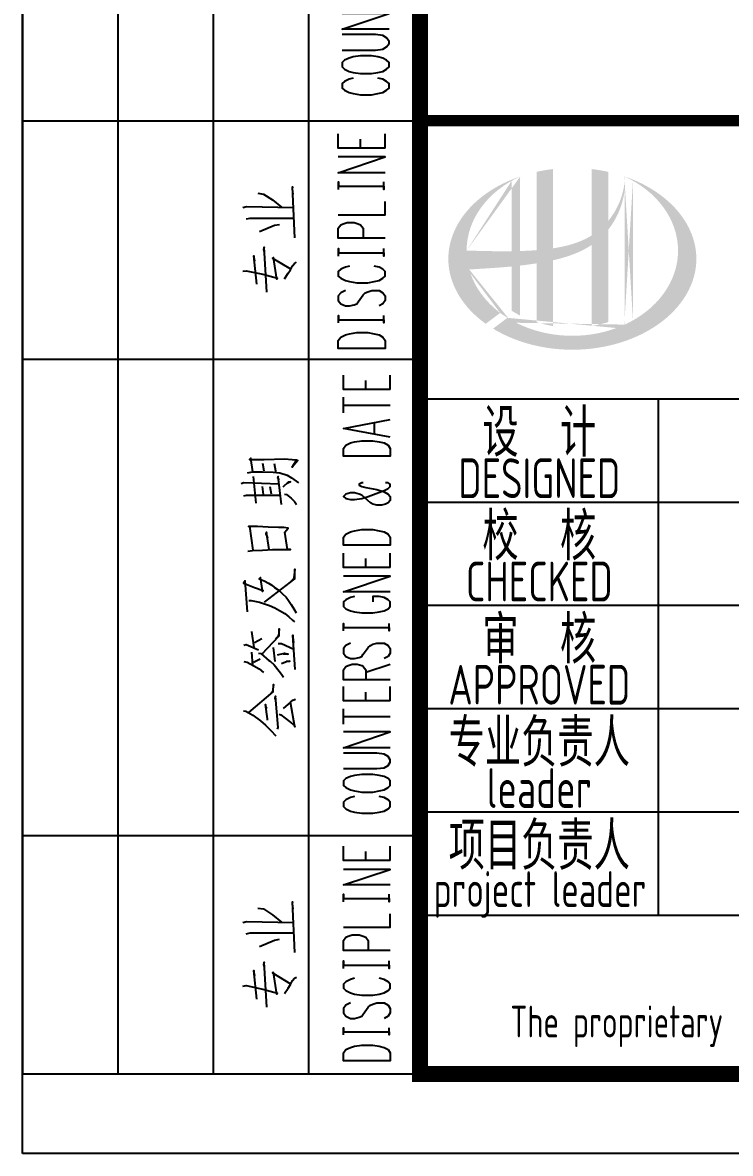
# Model space of a CAD drawing. Extents: x 5394041 to 5729212, y -433068 to -301615.
# Drawn here: x 5405725 to 5410177, y -342545 to -335428 of the extents above; entities that cross this region are included whole.
import ezdxf
from ezdxf.enums import TextEntityAlignment as Align

# ---------------------------------------------------------------- set-up
doc = ezdxf.new("R2010")
doc.units = 0
doc.header["$LTSCALE"] = 1000
doc.header["$MEASUREMENT"] = 0
doc.layers.get('0').update_dxf_attribs({"linetype": 'CONTINUOUS'})
doc.layers.add('图框', color=107, linetype='CONTINUOUS')
doc.styles.add('AHD', font='sceie.shx', dxfattribs={"width": 0.7, "bigfont": 'sceic.shx'})

# ---------------------------------------------------------------- blocks, each defined once
blk = doc.blocks.new('A$C04D97144')
for p, q in [((6, 0), (6, 180)), ((12, 0), (12, 180)), ((18, 0), (18, 180)), ((0, 60), (25, 60)), ((0, 45), (25, 45)), ((0, 15), (25, 15))]:
    blk.add_line(p, q)
blk.add_lwpolyline([(0, 180), (0, 0), (25, 0), (25, 180)], close=True)
for points in [[(23.047, 65.763), (20.093, 65.763), (23.047, 66.752), (20.093, 66.752)], [(20.093, 64.443), (22.199, 64.443), (22.654, 64.506), (22.89, 64.647), (23.047, 64.852), (23.047, 64.993), (22.89, 65.213), (22.654, 65.354), (22.199, 65.417), (20.093, 65.417)], [(20.093, 63.391), (20.251, 63.249), (20.549, 63.108), (20.8, 63.045), (21.256, 62.966), (21.947, 62.966), (22.34, 63.045), (22.654, 63.108), (22.89, 63.249), (23.047, 63.391), (23.047, 63.673), (22.89, 63.815), (22.654, 63.94), (22.34, 64.019), (21.947, 64.082), (21.256, 64.082), (20.8, 64.019), (20.549, 63.94), (20.251, 63.815), (20.093, 63.673), (20.093, 63.391), (20.093, 63.391)], [(20.8, 62.684), (20.549, 62.621), (20.251, 62.479), (20.093, 62.338), (20.093, 62.055), (20.251, 61.914), (20.549, 61.773), (20.8, 61.71), (21.256, 61.631), (21.947, 61.631), (22.34, 61.71), (22.654, 61.773), (22.89, 61.914), (23.047, 62.055), (23.047, 62.338), (22.89, 62.479), (22.654, 62.621), (22.34, 62.684)], [(22.811, 58.269), (19.858, 58.269), (19.858, 59.181)], [(22.811, 58.269), (22.811, 59.181)], [(21.256, 58.269), (21.256, 58.835)], [(22.811, 56.73), (19.858, 56.73), (22.811, 57.72), (19.858, 57.72)], [(17.124, 52.63), (16.983, 55.834), (16.952, 55.693), (16.999, 55.379)], [(19.874, 55.677), (19.874, 56.149), (19.874, 55.882), (22.717, 55.882), (22.717, 55.677), (22.717, 56.149)], [(14.799, 55.442), (15.161, 55.379), (15.711, 55.017), (16.276, 54.562)], [(19.858, 54.075), (22.811, 54.075), (22.811, 54.908)], [(13.857, 54.53), (14.092, 54.593), (17.03, 54.53)], [(14.061, 53.824), (14.312, 53.871), (17.062, 53.871)], [(14.909, 53.022), (15.852, 53.431), (16.15, 53.478)], [(22.811, 52.598), (19.858, 52.598), (19.858, 53.227), (20.015, 53.447), (20.156, 53.509), (20.408, 53.588), (20.863, 53.588), (21.115, 53.509), (21.256, 53.447), (21.413, 53.227), (21.413, 52.598)], [(15.365, 49.205), (15.192, 52.033), (15.161, 51.891), (15.192, 51.718)], [(13.841, 50.54), (14.061, 50.556), (15.114, 50.336), (16.04, 50.085), (15.993, 50.022), (15.789, 51.389), (15.711, 51.357), (16.842, 50.682)], [(14.737, 49.708), (14.548, 51.499), (14.548, 51.389), (14.595, 51.184)], [(19.874, 51.483), (19.874, 51.954), (19.874, 51.687), (22.717, 51.687), (22.717, 51.483), (22.717, 51.954)], [(16.465, 50.053), (16.7, 50.399), (16.842, 50.619), (16.983, 50.87), (17.093, 51.012), (17.234, 51.106)], [(20.565, 50.854), (20.313, 50.776), (20.015, 50.65), (19.858, 50.509), (19.858, 50.226), (20.015, 50.085), (20.313, 49.943), (20.565, 49.88), (21.02, 49.802), (21.712, 49.802), (22.104, 49.88), (22.418, 49.943), (22.654, 50.085), (22.811, 50.226), (22.811, 50.509), (22.654, 50.65), (22.418, 50.776), (22.104, 50.854)], [(20.313, 49.315), (20.015, 49.174), (19.858, 48.969), (19.858, 48.687), (20.015, 48.467), (20.313, 48.341), (20.565, 48.341), (20.863, 48.404), (21.02, 48.467), (21.115, 48.608), (21.413, 49.032), (21.554, 49.174), (21.712, 49.236), (21.963, 49.315), (22.418, 49.315), (22.654, 49.174), (22.811, 48.969), (22.811, 48.687), (22.654, 48.467), (22.418, 48.341)], [(19.874, 47.288), (19.874, 47.744), (19.874, 47.477), (22.717, 47.477), (22.717, 47.288), (22.717, 47.744)], [(22.811, 45.67), (19.858, 45.67), (19.858, 46.157), (20.015, 46.377), (20.313, 46.519), (20.565, 46.581), (21.02, 46.66), (21.712, 46.66), (22.104, 46.581), (22.418, 46.519), (22.654, 46.377), (22.811, 46.157), (22.811, 45.67), (22.811, 45.67)], [(23.125, 43.078), (20.188, 43.078), (20.188, 43.989)], [(21.586, 43.078), (21.586, 43.644)], [(23.125, 43.078), (23.125, 43.989)], [(20.188, 41.617), (20.188, 42.591)], [(20.188, 42.104), (23.125, 42.104)], [(23.125, 40.078), (20.188, 40.628), (23.125, 41.193)], [(22.136, 40.282), (22.136, 40.973)], [(23.125, 38.884), (20.188, 38.884), (20.188, 39.371), (20.329, 39.575), (20.628, 39.716), (20.879, 39.795), (21.335, 39.858), (22.026, 39.858), (22.434, 39.795), (22.733, 39.716), (22.984, 39.575), (23.125, 39.371), (23.125, 38.884), (23.125, 38.884)], [(14.485, 37.91), (14.344, 38.758), (14.265, 38.68), (15.129, 38.68), (15.192, 38.68), (16.465, 38.711), (16.952, 38.68), (17.234, 38.648), (17.313, 38.617), (16.952, 38.193), (17.203, 38.585)], [(14.14, 37.831), (14.454, 37.91), (15.082, 37.91), (15.758, 37.878), (16.182, 37.831), (16.637, 37.69), (16.92, 37.517), (17.344, 37.203)], [(15.192, 37.941), (15.114, 38.428)], [(15.93, 37.878), (15.93, 37.941), (15.852, 38.397)], [(13.747, 37.172), (13.92, 37.234), (16.135, 37.14)], [(14.689, 35.93), (14.517, 37.596)], [(16.292, 35.836), (16.072, 37.596), (16.04, 37.517), (16.135, 37.407)], [(16.386, 36.952), (16.716, 37.266), (16.857, 37.266), (16.606, 37.14)], [(21.429, 37.203), (21.335, 37.203), (21.177, 37.124), (21.177, 37.062), (21.335, 36.983), (21.586, 36.92), (22.277, 36.779), (22.733, 36.637), (22.984, 36.496), (23.125, 36.355), (23.125, 36.088), (22.984, 35.946), (22.827, 35.868), (22.576, 35.805), (22.277, 35.805), (22.026, 35.868), (21.884, 35.946), (21.335, 36.433), (21.177, 36.496), (20.879, 36.575), (20.628, 36.575), (20.329, 36.496), (20.188, 36.355), (20.329, 36.213), (20.628, 36.15), (20.879, 36.15), (21.335, 36.213), (21.727, 36.355), (22.733, 36.716), (22.984, 36.857), (23.125, 36.983), (23.125, 37.124), (22.984, 37.203), (22.827, 37.203)], [(13.92, 36.386), (14.092, 36.433), (16.213, 36.433)], [(15.161, 36.465), (15.082, 36.983)], [(15.648, 36.496), (15.569, 36.952)], [(16.465, 36.496), (16.606, 36.465), (16.889, 36.245), (17.093, 36.04), (17.234, 35.836)], [(14.171, 32.899), (14.454, 32.946), (15.082, 32.977), (15.726, 33.008), (15.821, 33.008), (16.276, 33.008), (16.857, 33.008), (16.669, 33.008), (16.496, 34.108), (16.7, 34.344), (16.433, 34.391), (16.103, 34.391), (15.443, 34.422), (14.768, 34.454), (14.202, 34.454), (14.281, 34.485), (14.485, 32.977)], [(23.125, 33.276), (20.188, 33.276), (20.188, 33.778), (20.329, 33.982), (20.628, 34.124), (20.879, 34.187), (21.335, 34.265), (22.026, 34.265), (22.434, 34.187), (22.733, 34.124), (22.984, 33.982), (23.125, 33.778), (23.125, 33.276), (23.125, 33.276)], [(15.506, 33.008), (15.334, 34.108), (15.302, 33.998), (15.412, 33.747)], [(23.125, 31.877), (20.188, 31.877), (20.188, 32.789)], [(23.125, 31.877), (23.125, 32.789)], [(21.586, 31.877), (21.586, 32.443)], [(15.224, 29.694), (17.124, 31.17), (17.124, 31.767), (17.062, 31.218), (17.03, 31.17), (16.81, 30.935)], [(23.125, 30.338), (20.188, 30.338), (23.125, 31.328), (20.188, 31.328)], [(14.14, 29.097), (13.998, 31.029), (13.888, 30.888), (14.061, 30.825), (14.595, 30.621), (15.129, 30.432), (15.082, 30.369), (15.082, 30.432), (14.972, 31.249), (14.878, 31.17), (15.192, 31.029), (15.475, 30.888), (15.679, 30.762), (15.852, 30.621), (16.135, 30.432), (16.355, 30.228), (16.575, 30.008), (16.716, 29.804), (16.889, 29.552), (17.062, 29.27), (17.203, 29.034)], [(20.879, 30.055), (20.628, 29.992), (20.329, 29.851), (20.188, 29.709), (20.188, 29.427), (20.329, 29.285), (20.628, 29.144), (20.879, 29.081), (21.335, 29.018), (22.026, 29.018), (22.434, 29.081), (22.733, 29.144), (22.984, 29.285), (23.125, 29.427), (23.125, 29.709), (22.984, 29.851), (22.733, 29.992), (22.434, 30.055), (22.026, 30.055), (22.026, 29.709)], [(14.234, 29.804), (14.375, 29.804), (14.909, 29.694), (15.224, 29.6), (15.538, 29.49), (15.868, 29.348), (16.15, 29.175), (16.496, 28.987), (16.747, 28.783), (16.983, 28.563), (17.093, 28.453)], [(14.564, 26.835), (14.422, 27.856)], [(15.051, 26.426), (16.135, 27.573), (16.135, 28.013), (16.103, 27.573), (15.899, 27.337)], [(20.188, 27.887), (20.188, 28.358), (20.188, 28.091), (23.047, 28.091), (23.047, 27.887), (23.047, 28.358)], [(14.595, 27.149), (15.051, 27.4)], [(16.072, 27.086), (16.276, 27.086), (17.062, 26.74)], [(17.14, 25.468), (16.999, 27.62), (16.999, 27.479), (17.03, 27.165)], [(20.628, 27.117), (20.329, 26.976), (20.188, 26.772), (20.188, 26.489), (20.329, 26.285), (20.628, 26.143), (20.879, 26.143), (21.177, 26.206), (21.335, 26.285), (21.429, 26.426), (21.727, 26.835), (21.884, 26.976), (22.026, 27.055), (22.277, 27.117), (22.733, 27.117), (22.984, 26.976), (23.125, 26.772), (23.125, 26.489), (22.984, 26.285), (22.733, 26.143)], [(13.92, 26.992), (14.061, 27.023), (14.847, 26.693)], [(14.485, 25.719), (14.407, 26.552)], [(14.847, 26.489), (14.988, 26.458), (15.506, 26.002), (15.569, 25.986), (15.821, 25.751), (16.135, 25.358), (16.276, 25.154), (16.417, 24.965)], [(15.758, 26.85), (15.868, 25.955)], [(16.04, 26.379), (16.465, 26.489), (16.7, 26.426), (16.386, 26.426)], [(13.92, 25.955), (14.124, 25.924), (14.548, 25.688), (14.878, 25.499), (15.161, 25.264)], [(14.517, 25.924), (14.941, 26.128)], [(16.276, 25.845), (16.637, 25.986), (16.81, 25.986), (16.575, 25.955)], [(23.125, 24.808), (20.188, 24.808), (20.188, 25.437), (20.329, 25.656), (20.486, 25.719), (20.738, 25.798), (21.036, 25.798), (21.335, 25.719), (21.429, 25.656), (21.586, 25.437), (21.586, 24.808)], [(21.586, 25.295), (23.125, 25.798)], [(14.234, 22.75), (15.758, 24.054), (15.758, 24.085), (15.789, 24.51), (15.711, 24.054), (15.569, 23.881)], [(23.125, 23.489), (20.188, 23.489), (20.188, 24.384)], [(23.125, 23.489), (23.125, 24.384)], [(16.04, 21.698), (16.072, 21.808), (15.899, 23.771), (15.868, 23.661), (15.899, 23.536)], [(16.857, 23.394), (16.999, 23.52), (17.172, 23.599)], [(21.586, 23.489), (21.586, 24.038)], [(13.888, 22.86), (14.03, 22.829), (14.485, 22.577), (14.972, 22.232), (15.271, 21.949), (15.616, 21.619), (15.93, 21.274)], [(15.396, 22.263), (15.396, 22.295), (15.396, 22.357), (15.271, 23.253), (15.271, 23.143), (15.334, 23.002)], [(16.135, 22.64), (16.245, 22.609), (16.779, 22.185), (17.093, 21.933), (17.124, 21.839), (16.857, 23.394), (16.386, 23.002)], [(20.188, 22.012), (20.188, 22.986)], [(20.188, 22.499), (23.125, 22.499)], [(23.125, 20.535), (20.188, 20.535), (23.125, 21.525), (20.188, 21.525)], [(20.188, 19.216), (22.277, 19.216), (22.733, 19.278), (22.984, 19.42), (23.125, 19.624), (23.125, 19.765), (22.984, 19.985), (22.733, 20.127), (22.277, 20.19), (20.188, 20.19)], [(20.188, 18.163), (20.329, 18.022), (20.628, 17.88), (20.879, 17.817), (21.335, 17.739), (22.026, 17.739), (22.434, 17.817), (22.733, 17.88), (22.984, 18.022), (23.125, 18.163), (23.125, 18.446), (22.984, 18.587), (22.733, 18.729), (22.434, 18.791), (22.026, 18.854), (21.335, 18.854), (20.879, 18.791), (20.628, 18.729), (20.329, 18.587), (20.188, 18.446), (20.188, 18.163), (20.188, 18.163)], [(20.879, 17.456), (20.628, 17.393), (20.329, 17.252), (20.188, 17.11), (20.188, 16.828), (20.329, 16.686), (20.628, 16.545), (20.879, 16.482), (21.335, 16.419), (22.026, 16.419), (22.434, 16.482), (22.733, 16.545), (22.984, 16.686), (23.125, 16.828), (23.125, 17.11), (22.984, 17.252), (22.733, 17.393), (22.434, 17.456)], [(23.125, 13.434), (20.188, 13.434), (20.188, 14.346)], [(23.125, 13.434), (23.125, 14.346)], [(21.586, 13.434), (21.586, 14)], [(23.125, 11.895), (20.188, 11.895), (23.125, 12.869), (20.188, 12.869)], [(17.124, 7.638), (16.983, 10.842), (16.952, 10.701), (16.999, 10.387)], [(20.188, 10.842), (20.188, 11.314), (20.188, 11.047), (23.047, 11.047), (23.047, 10.842), (23.047, 11.314)], [(14.799, 10.434), (15.161, 10.387), (15.711, 10.01), (16.276, 9.554)], [(20.188, 9.24), (23.125, 9.24), (23.125, 10.073)], [(13.857, 9.539), (14.092, 9.586), (17.03, 9.539)], [(14.061, 8.816), (14.312, 8.879), (17.062, 8.879)], [(23.125, 7.763), (20.188, 7.763), (20.188, 8.392), (20.329, 8.612), (20.486, 8.674), (20.738, 8.753), (21.177, 8.753), (21.429, 8.674), (21.586, 8.612), (21.727, 8.392), (21.727, 7.763)], [(14.909, 8.03), (15.852, 8.423), (16.15, 8.486)], [(20.188, 6.648), (20.188, 7.119), (20.188, 6.852), (23.047, 6.852), (23.047, 6.648), (23.047, 7.119)], [(14.737, 4.716), (14.548, 6.507), (14.548, 6.381), (14.595, 6.192)], [(15.365, 4.197), (15.192, 7.041), (15.161, 6.899), (15.192, 6.727)], [(13.841, 5.533), (14.061, 5.564), (15.114, 5.344), (16.04, 5.077), (15.993, 5.03), (15.789, 6.381), (15.711, 6.365), (16.842, 5.674)], [(16.465, 5.061), (16.7, 5.391), (16.842, 5.627), (16.983, 5.878), (17.093, 6.02), (17.234, 6.098)], [(20.879, 6.02), (20.628, 5.941), (20.329, 5.8), (20.188, 5.658), (20.188, 5.391), (20.329, 5.25), (20.628, 5.108), (20.879, 5.03), (21.335, 4.967), (22.026, 4.967), (22.434, 5.03), (22.733, 5.108), (22.984, 5.25), (23.125, 5.391), (23.125, 5.658), (22.984, 5.8), (22.733, 5.941), (22.434, 6.02)], [(20.628, 4.48), (20.329, 4.339), (20.188, 4.119), (20.188, 3.852), (20.329, 3.632), (20.628, 3.49), (20.879, 3.49), (21.177, 3.569), (21.335, 3.632), (21.429, 3.773), (21.727, 4.197), (21.884, 4.339), (22.026, 4.402), (22.277, 4.48), (22.733, 4.48), (22.984, 4.339), (23.125, 4.119), (23.125, 3.852), (22.984, 3.632), (22.733, 3.49)], [(20.188, 2.454), (20.188, 2.909), (20.188, 2.642), (23.047, 2.642), (23.047, 2.454), (23.047, 2.909)], [(23.125, 0.835), (20.188, 0.835), (20.188, 1.322), (20.329, 1.542), (20.628, 1.668), (20.879, 1.747), (21.335, 1.809), (22.026, 1.809), (22.434, 1.747), (22.733, 1.668), (22.984, 1.542), (23.125, 1.322), (23.125, 0.835), (23.125, 0.835)]]:
    blk.add_lwpolyline(points)
blk = doc.blocks.new('A$C1BD43FEB')
blk.add_blockref('A$C04D97144', (0, 0))
blk = doc.blocks.new('GXED01100007000C')
blk.add_blockref('A$C1BD43FEB', (-25, 0))

msp = doc.modelspace()

# ---------------------------------------------------------------- hatches: boundary and pattern name
h = msp.add_hatch(color=256)
edge = h.paths.add_edge_path()
edge.add_spline(control_points=[(5409061.9, -336923.7), (5409068, -336922.3), (5409074.1, -336920.9), (5409123.2, -336909), (5409165.8, -336896), (5409240.8, -336864.9), (5409273.7, -336848), (5409304.6, -336827.4)], knot_values=[61.629012, 61.629012, 61.629012, 61.629012, 63.330431, 63.330431, 75.353634, 75.353634, 85.398649, 85.398649, 85.398649, 85.398649], degree=3, periodic=0)
edge.add_line((5409304.6, -336827.4), (5409304.6, -337337.6))
edge.add_spline(control_points=[(5409304.6, -337337.6), (5409321.7, -337334.9), (5409338.7, -337331.5), (5409373.5, -337323.4), (5409391.2, -337318.6), (5409408.6, -337313.2)], knot_values=[4.908456, 4.908456, 4.908456, 4.908456, 4.992821, 4.992821, 5.083034, 5.083034, 5.083034, 5.083034], degree=3, periodic=0)
edge.add_line((5409408.6, -337313.2), (5409408.6, -336731.7))
edge.add_spline(control_points=[(5409408.6, -336731.7), (5409417.2, -336720.8), (5409425.4, -336709.4), (5409451.5, -336669.8), (5409467.2, -336639.8), (5409496.4, -336567), (5409507.6, -336523.3), (5409512.3, -336477.9), (5409512.4, -336476.7), (5409512.6, -336475.4)], knot_values=[97.991744, 97.991744, 97.991744, 97.991744, 101.64219, 101.64219, 110.337975, 110.337975, 121.934322, 121.934322, 122.270691, 122.270691, 122.270691, 122.270691], degree=3, periodic=0)
edge.add_line((5409512.6, -336475.4), (5409512.6, -336405))
edge.add_spline(control_points=[(5409512.6, -336405), (5409512.5, -336412.6), (5409512.1, -336420.3), (5409511.6, -336428)], knot_values=[126.194075, 126.194075, 126.194075, 126.194075, 128.396762, 128.396762, 128.396762, 128.396762], degree=3, periodic=0)
edge.add_spline(control_points=[(5409511.6, -336428), (5409511.1, -336434.2), (5409510.5, -336440.4), (5409509.7, -336446.6)], knot_values=[124.417049, 124.417049, 124.417049, 124.417049, 126.194075, 126.194075, 126.194075, 126.194075], degree=3, periodic=0)
edge.add_spline(control_points=[(5409509.7, -336446.6), (5409508.5, -336455.7), (5409507.1, -336464.9), (5409505.3, -336474)], knot_values=[121.80529, 121.80529, 121.80529, 121.80529, 124.417049, 124.417049, 124.417049, 124.417049], degree=3, periodic=0)
edge.add_spline(control_points=[(5409505.3, -336474), (5409502.9, -336486.1), (5409500, -336498.2), (5409496.5, -336510.2)], knot_values=[118.31574, 118.31574, 118.31574, 118.31574, 121.80529, 121.80529, 121.80529, 121.80529], degree=3, periodic=0)
edge.add_spline(control_points=[(5409496.5, -336510.2), (5409493, -336522.4), (5409488.9, -336534.4), (5409484.4, -336546.2)], knot_values=[114.795988, 114.795988, 114.795988, 114.795988, 118.31574, 118.31574, 118.31574, 118.31574], degree=3, periodic=0)
edge.add_spline(control_points=[(5409484.4, -336546.2), (5409479.9, -336557.9), (5409474.9, -336569.5), (5409469.5, -336580.8)], knot_values=[111.329641, 111.329641, 111.329641, 111.329641, 114.795988, 114.795988, 114.795988, 114.795988], degree=3, periodic=0)
edge.add_spline(control_points=[(5409469.5, -336580.8), (5409464, -336592.4), (5409457.9, -336603.7), (5409451.5, -336614.8)], knot_values=[107.79529, 107.79529, 107.79529, 107.79529, 111.329641, 111.329641, 111.329641, 111.329641], degree=3, periodic=0)
edge.add_spline(control_points=[(5409451.5, -336614.8), (5409445.2, -336625.6), (5409438.5, -336636.2), (5409431.3, -336646.4)], knot_values=[104.343579, 104.343579, 104.343579, 104.343579, 107.79529, 107.79529, 107.79529, 107.79529], degree=3, periodic=0)
edge.add_spline(control_points=[(5409431.3, -336646.4), (5409424.1, -336656.8), (5409416.5, -336666.9), (5409408.6, -336676.6)], knot_values=[100.8507, 100.8507, 100.8507, 100.8507, 104.343579, 104.343579, 104.343579, 104.343579], degree=3, periodic=0)
edge.add_line((5409408.6, -336676.6), (5409408.6, -336367.3))
edge.add_spline(control_points=[(5409408.6, -336367.3), (5409374.5, -336359.7), (5409339.7, -336353.8), (5409304.6, -336349.8)], knot_values=[4.423999, 4.423999, 4.423999, 4.423999, 4.558741, 4.558741, 4.558741, 4.558741], degree=3, periodic=0)
edge.add_line((5409304.6, -336349.8), (5409304.6, -336767.9))
edge.add_spline(control_points=[(5409304.6, -336767.9), (5409232.6, -336812.4), (5409148.4, -336835.7), (5409061.9, -336848.7)], knot_values=[63.246215, 63.246215, 63.246215, 63.246215, 87.689124, 87.689124, 87.689124, 87.689124], degree=3, periodic=0)
edge.add_line((5409061.9, -336848.7), (5409061.9, -336349.8))
edge.add_spline(control_points=[(5409061.9, -336349.8), (5409026.7, -336353.9), (5408992, -336359.7), (5408957.9, -336367.3)], knot_values=[4.866038, 4.866038, 4.866038, 4.866038, 5.000777, 5.000777, 5.000777, 5.000777], degree=3, periodic=0)
edge.add_line((5408957.9, -336367.3), (5408957.9, -336860.1))
edge.add_spline(control_points=[(5408957.9, -336860.1), (5408956.2, -336860.3), (5408921.3, -336862.9), (5408886.7, -336864.6), (5408853.9, -336865.7)], knot_values=[43.657356, 43.657356, 43.657356, 43.657356, 44.134253, 53.497092, 53.497092, 53.497092, 53.497092], degree=3, periodic=0)
edge.add_line((5408853.9, -336865.7), (5408853.9, -336396.5))
edge.add_spline(control_points=[(5408853.9, -336396.5), (5408836.9, -336402.4), (5408820.1, -336408.7), (5408803.7, -336415.4)], knot_values=[5.14157, 5.14157, 5.14157, 5.14157, 5.212921, 5.212921, 5.212921, 5.212921], degree=3, periodic=0)
edge.add_spline(control_points=[(5408803.7, -336415.4), (5408796.8, -336418.2), (5408789.9, -336421.2), (5408757.7, -336435.3), (5408733.2, -336447.6), (5408709.7, -336460.8)], knot_values=[5.212921, 5.212921, 5.212921, 5.212921, 5.24296, 5.24296, 5.355623, 5.355623, 5.355623, 5.355623], degree=3, periodic=0)
edge.add_spline(control_points=[(5408709.7, -336460.8), (5408694.8, -336469.1), (5408680.4, -336477.9), (5408666.4, -336487)], knot_values=[5.355623, 5.355623, 5.355623, 5.355623, 5.426974, 5.426974, 5.426974, 5.426974], degree=3, periodic=0)
edge.add_spline(control_points=[(5408666.4, -336487), (5408659, -336491.8), (5408651.7, -336496.7), (5408638.2, -336506.2), (5408632, -336510.7), (5408625.8, -336515.3)], knot_values=[5.426974, 5.426974, 5.426974, 5.426974, 5.464765, 5.464765, 5.498325, 5.498325, 5.498325, 5.498325], degree=3, periodic=0)
edge.add_spline(control_points=[(5408625.8, -336515.3), (5408599.8, -336534.9), (5408575.7, -336555.8), (5408553.8, -336577.7)], knot_values=[5.498325, 5.498325, 5.498325, 5.498325, 5.641027, 5.641027, 5.641027, 5.641027], degree=3, periodic=0)
edge.add_spline(control_points=[(5408553.8, -336577.7), (5408546.8, -336584.7), (5408540, -336591.9), (5408519.6, -336614.5), (5408506.7, -336630.3), (5408494.9, -336646.5)], knot_values=[5.641027, 5.641027, 5.641027, 5.641027, 5.686569, 5.686569, 5.783729, 5.783729, 5.783729, 5.783729], degree=3, periodic=0)
edge.add_spline(control_points=[(5408494.9, -336646.5), (5408479.8, -336667.3), (5408466.5, -336688.7), (5408453.4, -336713.6), (5408451.8, -336716.8), (5408450.2, -336720)], knot_values=[5.783729, 5.783729, 5.783729, 5.783729, 5.908374, 5.908374, 5.92643, 5.92643, 5.92643, 5.92643], degree=3, periodic=0)
edge.add_spline(control_points=[(5408450.2, -336720), (5408437.7, -336745.1), (5408427.7, -336770.7), (5408420.2, -336796.7)], knot_values=[5.92643, 5.92643, 5.92643, 5.92643, 6.069132, 6.069132, 6.069132, 6.069132], degree=3, periodic=0)
edge.add_spline(control_points=[(5408420.2, -336796.7), (5408416.9, -336807.8), (5408414.2, -336818.9), (5408408.8, -336845.1), (5408406.5, -336860.1), (5408405.1, -336875.2)], knot_values=[6.069132, 6.069132, 6.069132, 6.069132, 6.130179, 6.130179, 6.211834, 6.211834, 6.211834, 6.211834], degree=3, periodic=0)
edge.add_spline(control_points=[(5408405.1, -336875.2), (5408403.9, -336888.4), (5408403.2, -336901.6), (5408403.2, -336914.8)], knot_values=[6.211834, 6.211834, 6.211834, 6.211834, 6.283185, 6.283185, 6.283185, 6.283185], degree=3, periodic=0)
edge.add_spline(control_points=[(5408403.2, -336914.8), (5408403.2, -336924.1), (5408403.5, -336933.4), (5408404.2, -336942.7)], knot_values=[6.283185, 6.283185, 6.283185, 6.283185, 6.333655, 6.333655, 6.333655, 6.333655], degree=3, periodic=0)
edge.add_spline(control_points=[(5408404.2, -336942.7), (5408405.4, -336961.4), (5408407.9, -336980), (5408411.7, -336998.5)], knot_values=[6.333655, 6.333655, 6.333655, 6.333655, 6.434594, 6.434594, 6.434594, 6.434594], degree=3, periodic=0)
edge.add_spline(control_points=[(5408411.7, -336998.5), (5408412, -336999.7), (5408412.2, -337001), (5408416.1, -337019.5), (5408420.9, -337036.6), (5408426.8, -337053.7)], knot_values=[6.434594, 6.434594, 6.434594, 6.434594, 6.441278, 6.441278, 6.535532, 6.535532, 6.535532, 6.535532], degree=3, periodic=0)
edge.add_spline(control_points=[(5408426.8, -337053.7), (5408433, -337071.9), (5408440.5, -337089.9), (5408449.3, -337107.7)], knot_values=[6.535532, 6.535532, 6.535532, 6.535532, 6.636471, 6.636471, 6.636471, 6.636471], degree=3, periodic=0)
edge.add_spline(control_points=[(5408449.3, -337107.7), (5408451.5, -337112.2), (5408453.8, -337116.6), (5408463.1, -337134.3), (5408470.8, -337147.3), (5408479.2, -337160.2)], knot_values=[6.636471, 6.636471, 6.636471, 6.636471, 6.661894, 6.661894, 6.73741, 6.73741, 6.73741, 6.73741], degree=3, periodic=0)
edge.add_spline(control_points=[(5408479.2, -337160.2), (5408490.4, -337177.3), (5408502.7, -337194.2), (5408516.3, -337210.5)], knot_values=[6.73741, 6.73741, 6.73741, 6.73741, 6.838349, 6.838349, 6.838349, 6.838349], degree=3, periodic=0)
edge.add_spline(control_points=[(5408516.3, -337210.5), (5408522.2, -337217.7), (5408528.3, -337224.7), (5408542.9, -337240.7), (5408551.4, -337249.5), (5408560.3, -337258.2)], knot_values=[6.838349, 6.838349, 6.838349, 6.838349, 6.88251, 6.88251, 6.939288, 6.939288, 6.939288, 6.939288], degree=3, periodic=0)
edge.add_spline(control_points=[(5408560.3, -337258.2), (5408576, -337273.5), (5408592.9, -337288.4), (5408610.8, -337302.6)], knot_values=[6.939288, 6.939288, 6.939288, 6.939288, 7.040227, 7.040227, 7.040227, 7.040227], degree=3, periodic=0)
edge.add_spline(control_points=[(5408610.8, -337302.6), (5408619.8, -337309.7), (5408628.9, -337316.6), (5408638.4, -337323.4)], knot_values=[7.040227, 7.040227, 7.040227, 7.040227, 7.090696, 7.090696, 7.090696, 7.090696], degree=3, periodic=0)
edge.add_line((5408638.4, -337323.4), (5408729.6, -337255))
edge.add_ellipse((5409183.2, -336862.8), major_axis=(665, 0), ratio=0.806676, start_angle=192.81901, end_angle=226.98533, ccw=False)
edge.add_spline(control_points=[(5408534.8, -336981.8), (5408558.8, -336980.3), (5408582.9, -336978.8), (5408671.6, -336973.3), (5408736.4, -336969), (5408801.9, -336962.7)], knot_values=[11.398263, 11.398263, 11.398263, 11.398263, 18.40729, 18.40729, 37.18094, 37.18094, 37.18094, 37.18094], degree=3, periodic=0)
edge.add_line((5408801.9, -336962.7), (5408801.9, -337241.7))
edge.add_spline(control_points=[(5408801.9, -337241.7), (5408805.5, -337244), (5408809, -337246.2), (5408826, -337256.4), (5408839.8, -337264), (5408853.9, -337271.1)], knot_values=[4.049945, 4.049945, 4.049945, 4.049945, 4.072021, 4.072021, 4.153257, 4.153257, 4.153257, 4.153257], degree=3, periodic=0)
edge.add_line((5408853.9, -337271.1), (5408853.9, -336957.2))
edge.add_spline(control_points=[(5408853.9, -336957.2), (5408886.1, -336953.6), (5408918.5, -336949.3), (5408953.3, -336944), (5408955.6, -336943.6), (5408957.9, -336943.2)], knot_values=[42.135009, 42.135009, 42.135009, 42.135009, 51.307228, 51.307228, 51.948574, 51.948574, 51.948574, 51.948574], degree=3, periodic=0)
edge.add_line((5408957.9, -336943.2), (5408957.9, -337313.2))
edge.add_spline(control_points=[(5408957.9, -337313.2), (5408991.5, -337323.7), (5409026.4, -337331.9), (5409061.9, -337337.6)], knot_values=[4.34174, 4.34174, 4.34174, 4.34174, 4.516316, 4.516316, 4.516316, 4.516316], degree=3, periodic=0)
edge.add_line((5409061.9, -337337.6), (5409061.9, -336923.7))
edge = h.paths.add_edge_path(flags=16)
edge.add_ellipse((5409183.2, -336862.8), major_axis=(665, 0), ratio=0.806676, start_angle=124.98746, end_angle=179.99898, ccw=False)
edge.add_line((5408801.9, -336423.2), (5408801.9, -336866.8))
edge.add_spline(control_points=[(5408801.9, -336866.8), (5408706.6, -336868.2), (5408612.6, -336865.1), (5408518.2, -336862.7)], knot_values=[11.27373, 11.27373, 11.27373, 11.27373, 38.687513, 38.687513, 38.687513, 38.687513], degree=3, periodic=0)
edge = h.paths.add_edge_path()
edge.add_spline(control_points=[(5408684.4, -337353.9), (5408715.4, -337372.9), (5408748.6, -337390.2), (5408833.2, -337427.4), (5408886.5, -337445.2), (5408997.2, -337471.8), (5409054.7, -337480.5), (5409170.8, -337488.3), (5409229.5, -337487.4), (5409345.1, -337475.9), (5409401.9, -337465.3), (5409511, -337435.3), (5409563.1, -337415.8), (5409660, -337368.9), (5409704.8, -337341.5), (5409784.7, -337280.6), (5409819.9, -337247), (5409879.2, -337175.5), (5409903.3, -337137.7), (5409939.7, -337059.5), (5409952, -337019.3), (5409964.6, -336938.1), (5409964.9, -336897.2), (5409953.4, -336815.7), (5409941.6, -336775.2), (5409906, -336696.4), (5409882.2, -336658.2), (5409823.4, -336586), (5409788.3, -336552.1), (5409708.5, -336490.4), (5409663.8, -336462.7), (5409582.6, -336423), (5409548.2, -336408.8), (5409512.6, -336396.5)], knot_values=[0.886421, 0.886421, 0.886421, 0.886421, 1.040557, 1.040557, 1.261172, 1.261172, 1.481788, 1.481788, 1.702404, 1.702404, 1.92302, 1.92302, 2.143636, 2.143636, 2.364252, 2.364252, 2.584868, 2.584868, 2.805484, 2.805484, 3.026099, 3.026099, 3.246715, 3.246715, 3.46852, 3.46852, 3.690325, 3.690325, 3.91213, 3.91213, 4.133935, 4.133935, 4.283209, 4.283209, 4.283209, 4.283209], degree=3, periodic=0)
edge.add_line((5409512.6, -336396.5), (5409512.6, -336396.6))
edge.add_spline(control_points=[(5409512.6, -336396.7), (5409512.6, -336399.4), (5409512.6, -336402.2), (5409512.6, -336405)], knot_values=[128.396762, 128.396762, 128.396762, 128.396762, 129.192193, 129.192193, 129.192193, 129.192193], degree=3, periodic=0)
edge.add_line((5409512.6, -336405), (5409512.6, -337328.8))
edge.add_ellipse((5409183.2, -336862.8), major_axis=(665, 0), ratio=0.806676, start_angle=232.10542, end_angle=299.68334, ccw=False)
edge.add_line((5408774.8, -337286.1), (5408684.4, -337353.9))
edge = h.paths.add_edge_path(flags=16)
edge.add_ellipse((5409183.2, -336862.8), major_axis=(665, 0), ratio=0.806676, start_angle=304.98746, end_angle=415.01211, ccw=False)
edge.add_line((5409564.6, -337302.3), (5409564.6, -336423.2))
h = msp.add_hatch(color=256)
edge = h.paths.add_edge_path()
edge.add_spline(control_points=[(5409061.9, -336923.7), (5409068, -336922.3), (5409074.1, -336920.9), (5409123.2, -336909), (5409165.8, -336896), (5409240.8, -336864.9), (5409273.7, -336848), (5409304.6, -336827.4)], knot_values=[61.629012, 61.629012, 61.629012, 61.629012, 63.330431, 63.330431, 75.353634, 75.353634, 85.398649, 85.398649, 85.398649, 85.398649], degree=3, periodic=0)
edge.add_line((5409304.6, -336827.4), (5409304.6, -337337.6))
edge.add_spline(control_points=[(5409304.6, -337337.6), (5409321.7, -337334.9), (5409338.7, -337331.5), (5409373.5, -337323.4), (5409391.2, -337318.6), (5409408.6, -337313.2)], knot_values=[4.908456, 4.908456, 4.908456, 4.908456, 4.992821, 4.992821, 5.083034, 5.083034, 5.083034, 5.083034], degree=3, periodic=0)
edge.add_line((5409408.6, -337313.2), (5409408.6, -336731.7))
edge.add_spline(control_points=[(5409408.6, -336731.7), (5409417.2, -336720.8), (5409425.4, -336709.4), (5409451.5, -336669.8), (5409467.2, -336639.8), (5409496.4, -336567), (5409507.6, -336523.3), (5409512.3, -336477.9), (5409512.4, -336476.7), (5409512.6, -336475.4)], knot_values=[97.991744, 97.991744, 97.991744, 97.991744, 101.64219, 101.64219, 110.337975, 110.337975, 121.934322, 121.934322, 122.270691, 122.270691, 122.270691, 122.270691], degree=3, periodic=0)
edge.add_line((5409512.6, -336475.4), (5409512.6, -336405))
edge.add_spline(control_points=[(5409512.6, -336405), (5409512.5, -336412.6), (5409512.1, -336420.3), (5409511.6, -336428)], knot_values=[126.194075, 126.194075, 126.194075, 126.194075, 128.396762, 128.396762, 128.396762, 128.396762], degree=3, periodic=0)
edge.add_spline(control_points=[(5409511.6, -336428), (5409511.1, -336434.2), (5409510.5, -336440.4), (5409509.7, -336446.6)], knot_values=[124.417049, 124.417049, 124.417049, 124.417049, 126.194075, 126.194075, 126.194075, 126.194075], degree=3, periodic=0)
edge.add_spline(control_points=[(5409509.7, -336446.6), (5409508.5, -336455.7), (5409507.1, -336464.9), (5409505.3, -336474)], knot_values=[121.80529, 121.80529, 121.80529, 121.80529, 124.417049, 124.417049, 124.417049, 124.417049], degree=3, periodic=0)
edge.add_spline(control_points=[(5409505.3, -336474), (5409502.9, -336486.1), (5409500, -336498.2), (5409496.5, -336510.2)], knot_values=[118.31574, 118.31574, 118.31574, 118.31574, 121.80529, 121.80529, 121.80529, 121.80529], degree=3, periodic=0)
edge.add_spline(control_points=[(5409496.5, -336510.2), (5409493, -336522.4), (5409488.9, -336534.4), (5409484.4, -336546.2)], knot_values=[114.795988, 114.795988, 114.795988, 114.795988, 118.31574, 118.31574, 118.31574, 118.31574], degree=3, periodic=0)
edge.add_spline(control_points=[(5409484.4, -336546.2), (5409479.9, -336557.9), (5409474.9, -336569.5), (5409469.5, -336580.8)], knot_values=[111.329641, 111.329641, 111.329641, 111.329641, 114.795988, 114.795988, 114.795988, 114.795988], degree=3, periodic=0)
edge.add_spline(control_points=[(5409469.5, -336580.8), (5409464, -336592.4), (5409457.9, -336603.7), (5409451.5, -336614.8)], knot_values=[107.79529, 107.79529, 107.79529, 107.79529, 111.329641, 111.329641, 111.329641, 111.329641], degree=3, periodic=0)
edge.add_spline(control_points=[(5409451.5, -336614.8), (5409445.2, -336625.6), (5409438.5, -336636.2), (5409431.3, -336646.4)], knot_values=[104.343579, 104.343579, 104.343579, 104.343579, 107.79529, 107.79529, 107.79529, 107.79529], degree=3, periodic=0)
edge.add_spline(control_points=[(5409431.3, -336646.4), (5409424.1, -336656.8), (5409416.5, -336666.9), (5409408.6, -336676.6)], knot_values=[100.8507, 100.8507, 100.8507, 100.8507, 104.343579, 104.343579, 104.343579, 104.343579], degree=3, periodic=0)
edge.add_line((5409408.6, -336676.6), (5409408.6, -336367.3))
edge.add_spline(control_points=[(5409408.6, -336367.3), (5409374.5, -336359.7), (5409339.7, -336353.8), (5409304.6, -336349.8)], knot_values=[4.423999, 4.423999, 4.423999, 4.423999, 4.558741, 4.558741, 4.558741, 4.558741], degree=3, periodic=0)
edge.add_line((5409304.6, -336349.8), (5409304.6, -336767.9))
edge.add_spline(control_points=[(5409304.6, -336767.9), (5409232.6, -336812.4), (5409148.4, -336835.7), (5409061.9, -336848.7)], knot_values=[63.246215, 63.246215, 63.246215, 63.246215, 87.689124, 87.689124, 87.689124, 87.689124], degree=3, periodic=0)
edge.add_line((5409061.9, -336848.7), (5409061.9, -336349.8))
edge.add_spline(control_points=[(5409061.9, -336349.8), (5409026.7, -336353.9), (5408992, -336359.7), (5408957.9, -336367.3)], knot_values=[4.866038, 4.866038, 4.866038, 4.866038, 5.000777, 5.000777, 5.000777, 5.000777], degree=3, periodic=0)
edge.add_line((5408957.9, -336367.3), (5408957.9, -336860.1))
edge.add_spline(control_points=[(5408957.9, -336860.1), (5408956.2, -336860.3), (5408921.3, -336862.9), (5408886.7, -336864.6), (5408853.9, -336865.7)], knot_values=[43.657356, 43.657356, 43.657356, 43.657356, 44.134253, 53.497092, 53.497092, 53.497092, 53.497092], degree=3, periodic=0)
edge.add_line((5408853.9, -336865.7), (5408853.9, -336396.5))
edge.add_spline(control_points=[(5408853.9, -336396.5), (5408836.9, -336402.4), (5408820.1, -336408.7), (5408803.7, -336415.4)], knot_values=[5.14157, 5.14157, 5.14157, 5.14157, 5.212921, 5.212921, 5.212921, 5.212921], degree=3, periodic=0)
edge.add_spline(control_points=[(5408803.7, -336415.4), (5408796.8, -336418.2), (5408789.9, -336421.2), (5408757.7, -336435.3), (5408733.2, -336447.6), (5408709.7, -336460.8)], knot_values=[5.212921, 5.212921, 5.212921, 5.212921, 5.24296, 5.24296, 5.355623, 5.355623, 5.355623, 5.355623], degree=3, periodic=0)
edge.add_spline(control_points=[(5408709.7, -336460.8), (5408694.8, -336469.1), (5408680.4, -336477.9), (5408666.4, -336487)], knot_values=[5.355623, 5.355623, 5.355623, 5.355623, 5.426974, 5.426974, 5.426974, 5.426974], degree=3, periodic=0)
edge.add_spline(control_points=[(5408666.4, -336487), (5408659, -336491.8), (5408651.7, -336496.7), (5408638.2, -336506.2), (5408632, -336510.7), (5408625.8, -336515.3)], knot_values=[5.426974, 5.426974, 5.426974, 5.426974, 5.464765, 5.464765, 5.498325, 5.498325, 5.498325, 5.498325], degree=3, periodic=0)
edge.add_spline(control_points=[(5408625.8, -336515.3), (5408599.8, -336534.9), (5408575.7, -336555.8), (5408553.8, -336577.7)], knot_values=[5.498325, 5.498325, 5.498325, 5.498325, 5.641027, 5.641027, 5.641027, 5.641027], degree=3, periodic=0)
edge.add_spline(control_points=[(5408553.8, -336577.7), (5408546.8, -336584.7), (5408540, -336591.9), (5408519.6, -336614.5), (5408506.7, -336630.3), (5408494.9, -336646.5)], knot_values=[5.641027, 5.641027, 5.641027, 5.641027, 5.686569, 5.686569, 5.783729, 5.783729, 5.783729, 5.783729], degree=3, periodic=0)
edge.add_spline(control_points=[(5408494.9, -336646.5), (5408479.8, -336667.3), (5408466.5, -336688.7), (5408453.4, -336713.6), (5408451.8, -336716.8), (5408450.2, -336720)], knot_values=[5.783729, 5.783729, 5.783729, 5.783729, 5.908374, 5.908374, 5.92643, 5.92643, 5.92643, 5.92643], degree=3, periodic=0)
edge.add_spline(control_points=[(5408450.2, -336720), (5408437.7, -336745.1), (5408427.7, -336770.7), (5408420.2, -336796.7)], knot_values=[5.92643, 5.92643, 5.92643, 5.92643, 6.069132, 6.069132, 6.069132, 6.069132], degree=3, periodic=0)
edge.add_spline(control_points=[(5408420.2, -336796.7), (5408416.9, -336807.8), (5408414.2, -336818.9), (5408408.8, -336845.1), (5408406.5, -336860.1), (5408405.1, -336875.2)], knot_values=[6.069132, 6.069132, 6.069132, 6.069132, 6.130179, 6.130179, 6.211834, 6.211834, 6.211834, 6.211834], degree=3, periodic=0)
edge.add_spline(control_points=[(5408405.1, -336875.2), (5408403.9, -336888.4), (5408403.2, -336901.6), (5408403.2, -336914.8)], knot_values=[6.211834, 6.211834, 6.211834, 6.211834, 6.283185, 6.283185, 6.283185, 6.283185], degree=3, periodic=0)
edge.add_spline(control_points=[(5408403.2, -336914.8), (5408403.2, -336924.1), (5408403.5, -336933.4), (5408404.2, -336942.7)], knot_values=[6.283185, 6.283185, 6.283185, 6.283185, 6.333655, 6.333655, 6.333655, 6.333655], degree=3, periodic=0)
edge.add_spline(control_points=[(5408404.2, -336942.7), (5408405.4, -336961.4), (5408407.9, -336980), (5408411.7, -336998.5)], knot_values=[6.333655, 6.333655, 6.333655, 6.333655, 6.434594, 6.434594, 6.434594, 6.434594], degree=3, periodic=0)
edge.add_spline(control_points=[(5408411.7, -336998.5), (5408412, -336999.7), (5408412.2, -337001), (5408416.1, -337019.5), (5408420.9, -337036.6), (5408426.8, -337053.7)], knot_values=[6.434594, 6.434594, 6.434594, 6.434594, 6.441278, 6.441278, 6.535532, 6.535532, 6.535532, 6.535532], degree=3, periodic=0)
edge.add_spline(control_points=[(5408426.8, -337053.7), (5408433, -337071.9), (5408440.5, -337089.9), (5408449.3, -337107.7)], knot_values=[6.535532, 6.535532, 6.535532, 6.535532, 6.636471, 6.636471, 6.636471, 6.636471], degree=3, periodic=0)
edge.add_spline(control_points=[(5408449.3, -337107.7), (5408451.5, -337112.2), (5408453.8, -337116.6), (5408463.1, -337134.3), (5408470.8, -337147.3), (5408479.2, -337160.2)], knot_values=[6.636471, 6.636471, 6.636471, 6.636471, 6.661894, 6.661894, 6.73741, 6.73741, 6.73741, 6.73741], degree=3, periodic=0)
edge.add_spline(control_points=[(5408479.2, -337160.2), (5408490.4, -337177.3), (5408502.7, -337194.2), (5408516.3, -337210.5)], knot_values=[6.73741, 6.73741, 6.73741, 6.73741, 6.838349, 6.838349, 6.838349, 6.838349], degree=3, periodic=0)
edge.add_spline(control_points=[(5408516.3, -337210.5), (5408522.2, -337217.7), (5408528.3, -337224.7), (5408542.9, -337240.7), (5408551.4, -337249.5), (5408560.3, -337258.2)], knot_values=[6.838349, 6.838349, 6.838349, 6.838349, 6.88251, 6.88251, 6.939288, 6.939288, 6.939288, 6.939288], degree=3, periodic=0)
edge.add_spline(control_points=[(5408560.3, -337258.2), (5408576, -337273.5), (5408592.9, -337288.4), (5408610.8, -337302.6)], knot_values=[6.939288, 6.939288, 6.939288, 6.939288, 7.040227, 7.040227, 7.040227, 7.040227], degree=3, periodic=0)
edge.add_spline(control_points=[(5408610.8, -337302.6), (5408619.8, -337309.7), (5408628.9, -337316.6), (5408638.4, -337323.4)], knot_values=[7.040227, 7.040227, 7.040227, 7.040227, 7.090696, 7.090696, 7.090696, 7.090696], degree=3, periodic=0)
edge.add_line((5408638.4, -337323.4), (5408729.6, -337255))
edge.add_ellipse((5409183.2, -336862.8), major_axis=(665, 0), ratio=0.806676, start_angle=192.81901, end_angle=226.98533, ccw=False)
edge.add_spline(control_points=[(5408534.8, -336981.8), (5408558.8, -336980.3), (5408582.9, -336978.8), (5408671.6, -336973.3), (5408736.4, -336969), (5408801.9, -336962.7)], knot_values=[11.398263, 11.398263, 11.398263, 11.398263, 18.40729, 18.40729, 37.18094, 37.18094, 37.18094, 37.18094], degree=3, periodic=0)
edge.add_line((5408801.9, -336962.7), (5408801.9, -337241.7))
edge.add_spline(control_points=[(5408801.9, -337241.7), (5408805.5, -337244), (5408809, -337246.2), (5408826, -337256.4), (5408839.8, -337264), (5408853.9, -337271.1)], knot_values=[4.049945, 4.049945, 4.049945, 4.049945, 4.072021, 4.072021, 4.153257, 4.153257, 4.153257, 4.153257], degree=3, periodic=0)
edge.add_line((5408853.9, -337271.1), (5408853.9, -336957.2))
edge.add_spline(control_points=[(5408853.9, -336957.2), (5408886.1, -336953.6), (5408918.5, -336949.3), (5408953.3, -336944), (5408955.6, -336943.6), (5408957.9, -336943.2)], knot_values=[42.135009, 42.135009, 42.135009, 42.135009, 51.307228, 51.307228, 51.948574, 51.948574, 51.948574, 51.948574], degree=3, periodic=0)
edge.add_line((5408957.9, -336943.2), (5408957.9, -337313.2))
edge.add_spline(control_points=[(5408957.9, -337313.2), (5408991.5, -337323.7), (5409026.4, -337331.9), (5409061.9, -337337.6)], knot_values=[4.34174, 4.34174, 4.34174, 4.34174, 4.516316, 4.516316, 4.516316, 4.516316], degree=3, periodic=0)
edge.add_line((5409061.9, -337337.6), (5409061.9, -336923.7))
edge = h.paths.add_edge_path(flags=16)
edge.add_ellipse((5409183.2, -336862.8), major_axis=(665, 0), ratio=0.806676, start_angle=124.98746, end_angle=179.99898, ccw=False)
edge.add_line((5408801.9, -336423.2), (5408801.9, -336866.8))
edge.add_spline(control_points=[(5408801.9, -336866.8), (5408706.6, -336868.2), (5408612.6, -336865.1), (5408518.2, -336862.7)], knot_values=[11.27373, 11.27373, 11.27373, 11.27373, 38.687513, 38.687513, 38.687513, 38.687513], degree=3, periodic=0)
edge = h.paths.add_edge_path()
edge.add_spline(control_points=[(5408684.4, -337353.9), (5408715.4, -337372.9), (5408748.6, -337390.2), (5408833.2, -337427.4), (5408886.5, -337445.2), (5408997.2, -337471.8), (5409054.7, -337480.5), (5409170.8, -337488.3), (5409229.5, -337487.4), (5409345.1, -337475.9), (5409401.9, -337465.3), (5409511, -337435.3), (5409563.1, -337415.8), (5409660, -337368.9), (5409704.8, -337341.5), (5409784.7, -337280.6), (5409819.9, -337247), (5409879.2, -337175.5), (5409903.3, -337137.7), (5409939.7, -337059.5), (5409952, -337019.3), (5409964.6, -336938.1), (5409964.9, -336897.2), (5409953.4, -336815.7), (5409941.6, -336775.2), (5409906, -336696.4), (5409882.2, -336658.2), (5409823.4, -336586), (5409788.3, -336552.1), (5409708.5, -336490.4), (5409663.8, -336462.7), (5409582.6, -336423), (5409548.2, -336408.8), (5409512.6, -336396.5)], knot_values=[0.886421, 0.886421, 0.886421, 0.886421, 1.040557, 1.040557, 1.261172, 1.261172, 1.481788, 1.481788, 1.702404, 1.702404, 1.92302, 1.92302, 2.143636, 2.143636, 2.364252, 2.364252, 2.584868, 2.584868, 2.805484, 2.805484, 3.026099, 3.026099, 3.246715, 3.246715, 3.46852, 3.46852, 3.690325, 3.690325, 3.91213, 3.91213, 4.133935, 4.133935, 4.283209, 4.283209, 4.283209, 4.283209], degree=3, periodic=0)
edge.add_line((5409512.6, -336396.5), (5409512.6, -336396.6))
edge.add_spline(control_points=[(5409512.6, -336396.7), (5409512.6, -336399.4), (5409512.6, -336402.2), (5409512.6, -336405)], knot_values=[128.396762, 128.396762, 128.396762, 128.396762, 129.192193, 129.192193, 129.192193, 129.192193], degree=3, periodic=0)
edge.add_line((5409512.6, -336405), (5409512.6, -337328.8))
edge.add_ellipse((5409183.2, -336862.8), major_axis=(665, 0), ratio=0.806676, start_angle=232.10542, end_angle=299.68334, ccw=False)
edge.add_line((5408774.8, -337286.1), (5408684.4, -337353.9))
edge = h.paths.add_edge_path(flags=16)
edge.add_ellipse((5409183.2, -336862.8), major_axis=(665, 0), ratio=0.806676, start_angle=304.98746, end_angle=415.01211, ccw=False)
edge.add_line((5409564.6, -337302.3), (5409564.6, -336423.2))

# ---------------------------------------------------------------- linework, layer by layer
for p, q in [((5408225.4, -337795.4), (5426225.4, -337795.4)), ((5409725.4, -341045.4), (5409725.4, -337795.4)), ((5408225.4, -338445.4), (5413725.4, -338445.4)), ((5408225.4, -339095.4), (5413725.4, -339095.4)), ((5408225.4, -339745.4), (5413725.4, -339745.4)), ((5408225.4, -340395.4), (5426225.4, -340395.4)), ((5408225.4, -341045.4), (5426225.4, -341045.4)), ((5408225.4, -342045.4), (5426225.4, -342045.4)), ((5408225.4, -342045.4), (5426225.4, -342045.4))]:
    msp.add_line(p, q)
at = {"const_width": 70}
msp.add_lwpolyline([(5408225.4, -336045.4), (5408225.4, -342045.4)], dxfattribs=at)
msp.add_lwpolyline([(5408225.4, -336045.4), (5408225.4, -342045.4)], dxfattribs=at)
msp.add_lwpolyline([(5426225.4, -336045.4, 70, 70, 0), (5408225.4, -336045.4, 70, 70, 0), (5408225.4, -342045.4, 0, 0, 0)], format="xyseb")
at = {"layer": '图框', "color": 4}
msp.add_lwpolyline([(5405725.4, -342545.4), (5405725.4, -312845.4), (5426725.4, -312845.4), (5426725.4, -342545.4)], close=True, dxfattribs=at)
at = {"layer": '图框', "color": 4, "const_width": 100}
msp.add_lwpolyline([(5408225.4, -342045.4), (5426225.4, -342045.4), (5426225.4, -313345.4), (5408225.4, -313345.4)], close=True, dxfattribs=at)

# ---------------------------------------------------------------- block references
at = {"color": 0, "xscale": 100, "yscale": 100, "zscale": 100}
msp.add_blockref('GXED01100007000C', (5408225.4, -342045.4), dxfattribs=at)

# ---------------------------------------------------------------- texts
at = {"style": 'AHD', "width": 0.8}
for s, height, p in [('设  计', 300, (5408975.4, -337995.4)), ('设  计', 300, (5408975.4, -337995.4)), ('DESIGNED', 250, (5408975.4, -338295.4)), ('DESIGNED', 250, (5408975.4, -338295.4)), ('校  核', 300, (5408975.4, -338645.4)), ('校  核', 300, (5408975.4, -338645.4)), ('CHECKED', 250, (5408975.4, -338945.4)), ('CHECKED', 250, (5408975.4, -338945.4)), ('审  核', 300, (5408975.4, -339295.4)), ('审  核', 300, (5408975.4, -339295.4)), ('APPROVED', 250, (5408975.4, -339595.4)), ('APPROVED', 250, (5408975.4, -339595.4)), ('专业负责人', 300, (5408975.4, -339945.4)), ('leader', 250, (5408975.4, -340245.4)), ('项目负责人', 300, (5408975.4, -340595.4)), ('project leader', 225, (5408979.5, -340915.4)), ('The proprietary right of this document belongs to Anhui Huadong Chemical And Medical Engineering  Co.,Ltd.  and any replication or transfer to the 3rd. side is forbidden without its permission. ', 200, (5417225.4, -341745.4))]:
    msp.add_text(s, height=height, dxfattribs=at).set_placement(p, align=Align.MIDDLE)

doc.saveas('drawing.dxf')
